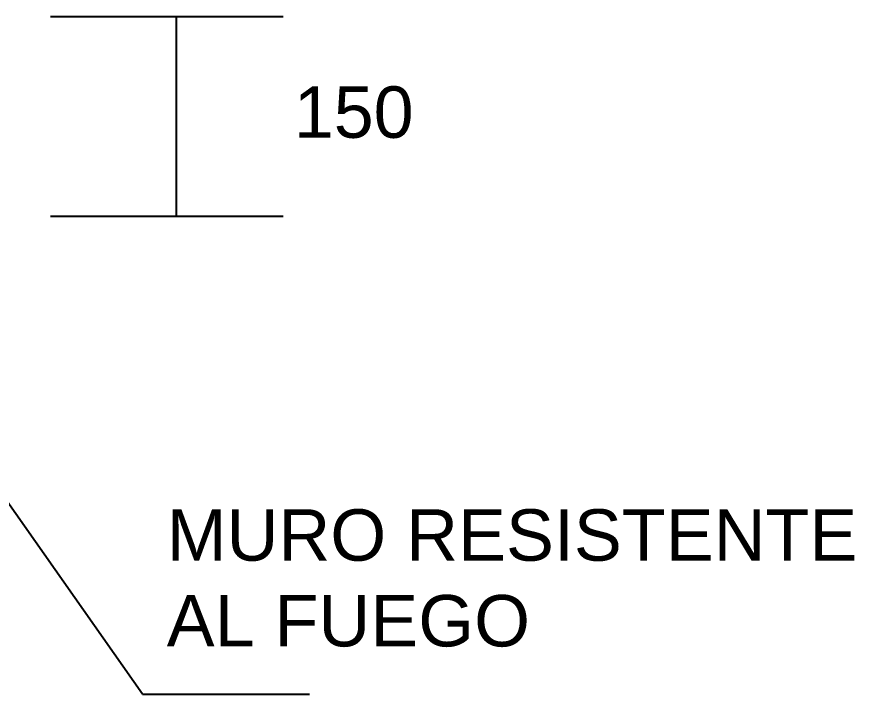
# Model space of a CAD drawing. Header units: millimetres. Extents: x 20 to 897, y 6 to 547.
# Drawn here: x 340.49 to 360.22, y 53.77 to 69.73 of the extents above; entities that cross this region are included whole.
import ezdxf

# ---------------------------------------------------------------- set-up
doc = ezdxf.new("R2010")
doc.units = ezdxf.units.MM
doc.layers.get('0').update_dxf_attribs({"color": 162})
doc.layers.add('MUROS', color=250, linetype='Continuous', lineweight=0)
doc.styles.get("Standard").update_dxf_attribs({"font": 'arial.ttf'})

msp = doc.modelspace()

# ---------------------------------------------------------------- linework, layer by layer
at = {"linetype": 'ByBlock', "lineweight": -2, "ltscale": 2}
for p, q in [((346.764, 69.734), (341.284, 69.734)), ((344.256, 65.035), (344.256, 69.734)), ((341.284, 65.035), (346.764, 65.035))]:
    msp.add_line(p, q, dxfattribs=at)
at = {"layer": 'MUROS', "linetype": 'ByBlock', "lineweight": -2, "ltscale": 2}
for q in [(339.576, 59.285), (347.388, 53.773)]:
    msp.add_line((343.455, 53.773), q, dxfattribs=at)

# ---------------------------------------------------------------- texts
at = {"linetype": 'ByBlock', "lineweight": -2, "ltscale": 2, "insert": (347.016, 68.094), "char_height": 1.2118, "attachment_point": 1}
msp.add_mtext_dynamic_manual_height_columns('150', width=2.05965, gutter_width=6.059, heights=[0], dxfattribs=at)
at = {"layer": 'MUROS', "linetype": 'ByBlock', "lineweight": -2, "ltscale": 2, "insert": (344.023, 58.131), "char_height": 1.21176, "attachment_point": 1}
msp.add_mtext_dynamic_manual_height_columns('MURO RESISTENTE \\PAL FUEGO', width=27.41561, gutter_width=6.059, heights=[0], dxfattribs=at)

doc.saveas('drawing.dxf')
